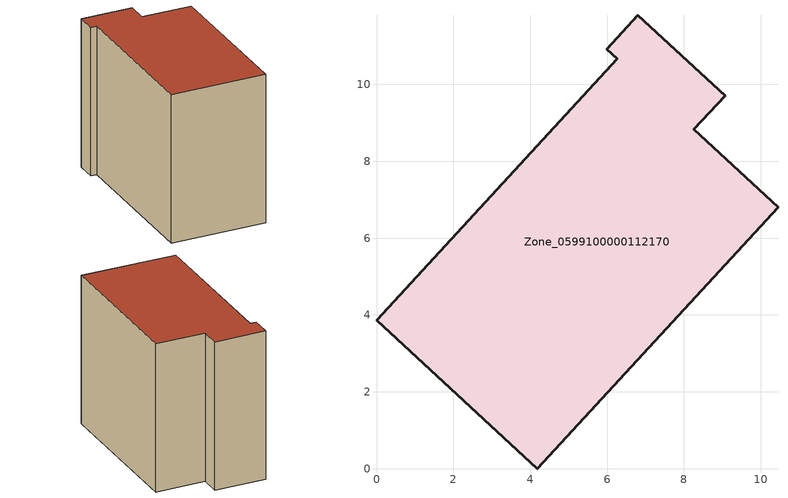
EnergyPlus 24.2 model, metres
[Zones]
Zone_0599100000112170
 floor ground (C_G): 8.26,8.83 10.45,6.81 4.19,0 0,3.86 6.26,10.67 5.99,10.92 6.8,11.8 9.08,9.71 z0
 wall outside (C_F): 10.45,6.81 8.26,8.83 9.08,9.71 6.8,11.8 5.99,10.92 6.26,10.67 0,3.86 4.19,0 10.45,6.81 z0:9
 roof outside (C_R): 6.8,11.8 5.99,10.92 6.26,10.67 0,3.86 4.19,0 10.45,6.81 8.26,8.83 9.08,9.71 z9
[BUILDING]
Pand.0599100000112170: North Axis=0; Terrain=City; Loads Convergence Tolerance Value=0.04; Temperature Convergence Tolerance Value=0.4; Solar Distribution=FullExterior; Maximum Number of Warmup Days=25; Minimum Number of Warmup Days=1
[Site:Location]
Rotterdam.The.Hague.AP_ZH_NLD Design_Conditions: Latitude=51.96; Longitude=4.45; Time Zone=1; Elevation=-4.5
[SITE:GROUNDTEMPERATURE:BUILDINGSURFACE]
18, 18, 18, 18, 18, 18, 18, 18, 18, 18, 18, 18
[MATERIAL] Thermal Absorptance=0.9; Solar Absorptance=0.7; Visible Absorptance=0.7
Name | Roughness | Thickness | Conductivity | Density | Specific Heat
G.TI.1975-1991 | MediumSmooth | 0.15 | 0.288461 | 540 | 1210
F.TI.1975-1991 | Rough | 0.3 | 0.230769 | 1920 | 840
R.TI.1975-1991 | MediumRough | 0.2 | 0.153846 | 1500 | 1000
[CONSTRUCTION]
C_G: G.TI.1975-1991
C_F: F.TI.1975-1991
C_R: R.TI.1975-1991
[ZONE]
Zone_0599100000112170: Type=1; Multiplier=1; Ceiling Height=Autocalculate; Volume=Autocalculate; Floor Area=autocalculate; Part of Total Floor Area=Yes
[ZONEINFILTRATION:DESIGNFLOWRATE]
Infil_Zone_0599100000112170: Zone or ZoneList or Space or SpaceList=Zone_0599100000112170; Schedule=AlwaysOn; Design Flow Rate Calculation Method=Flow/Area; Flow Rate per Floor Area=0.003; Constant Term Coefficient=1; Temperature Term Coefficient=0; Velocity Term Coefficient=0; Velocity Squared Term Coefficient=0
[HVACTEMPLATE:ZONE:IDEALLOADSAIRSYSTEM]
Zone_0599100000112170: Maximum Heating Supply Air Temperature=50; Minimum Cooling Supply Air Temperature=13; Maximum Heating Supply Air Humidity Ratio=0.0156; Minimum Cooling Supply Air Humidity Ratio=0.0077; Heating Limit=NoLimit; Cooling Limit=NoLimit; Dehumidification Control Type=ConstantSensibleHeatRatio; Cooling Sensible Heat Ratio=0.7; Dehumidification Setpoint=60; Humidification Control Type=None; Humidification Setpoint=30; Outdoor Air Method=None; Outdoor Air Flow Rate per Person=0.00944; Outdoor Air Flow Rate per Zone Floor Area=0; Outdoor Air Flow Rate per Zone=0; Demand Controlled Ventilation Type=None; Outdoor Air Economizer Type=NoEconomizer; Heat Recovery Type=None; Sensible Heat Recovery Effectiveness=0.7; Latent Heat Recovery Effectiveness=0.65
[ZONECONTROL:THERMOSTAT]
ThermostatControl_Zone_0599100000112170: Zone or ZoneList=Zone_0599100000112170; Control Type Schedule=DualSetpointControlType; Control 1=Thermostat_Zone_0599100000112170; Temperature Difference Between Cutout And Setpoint=0
[THERMOSTATSETPOINT:DUALSETPOINT]
Thermostat_Zone_0599100000112170: Heating Setpoint Temperature Schedule=HeatingSetpoint_Zone_0599100000112170; Cooling Setpoint Temperature Schedule=CoolingSetpoint_Zone_0599100000112170
[SCHEDULE:COMPACT]
HeatingSetpoint_Zone_0599100000112170: Through: 12/31, For: AllDays, Until: 24:00, 21
CoolingSetpoint_Zone_0599100000112170: Through: 12/31, For: AllDays, Until: 24:00, 24
DualSetpointControlType: Through: 12/31, For: AllDays, Until: 24:00, 4
AlwaysOn: Through: 12/31, For: AllDays, Until: 24:00, 1
